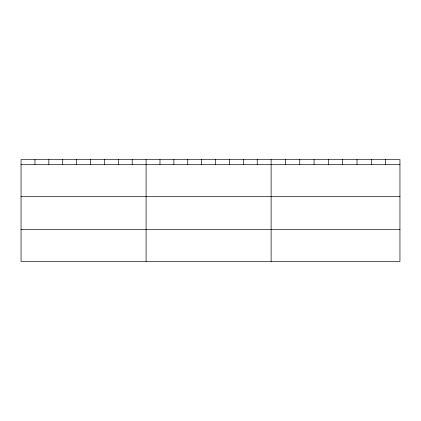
<?xml version="1.0" encoding="UTF-8"?>
<svg xmlns="http://www.w3.org/2000/svg" width="421" height="421" viewBox="0 0 421 421"><rect width="100%" height="100%" fill="white"/><g stroke="black" fill="none" stroke-linecap="round" stroke-linejoin="round"><path stroke-width="0.63" d="M399.95 196.439L399.95 159.585L21.05 159.585L21.05 261.415L399.95 261.415L399.95 196.439L21.05 196.439M21.05 164.432L399.95 164.432M21.05 229.413L399.95 229.413M385.636 159.585L385.636 164.432M371.322 159.585L371.322 164.432M357.008 159.585L357.008 164.432M342.694 159.585L342.694 164.432M328.38 159.585L328.38 164.432M314.066 159.585L314.066 164.432M299.752 159.585L299.752 164.432M285.438 159.585L285.438 164.432M271.124 159.585L271.124 261.415M257.231 159.585L257.231 164.432M243.338 159.585L243.338 164.432M229.445 159.585L229.445 164.432M215.552 159.585L215.552 164.432M201.659 159.585L201.659 164.432M187.766 159.585L187.766 164.432M173.873 159.585L173.873 164.432M159.98 159.585L159.98 164.432M146.087 159.585L146.087 261.415M132.194 159.585L132.194 164.432M118.301 159.585L118.301 164.432M104.408 159.585L104.408 164.432M90.515 159.585L90.515 164.432M76.622 159.585L76.622 164.432M62.729 159.585L62.729 164.432M48.836 159.585L48.836 164.432M34.943 159.585L34.943 164.432"/></g></svg>
